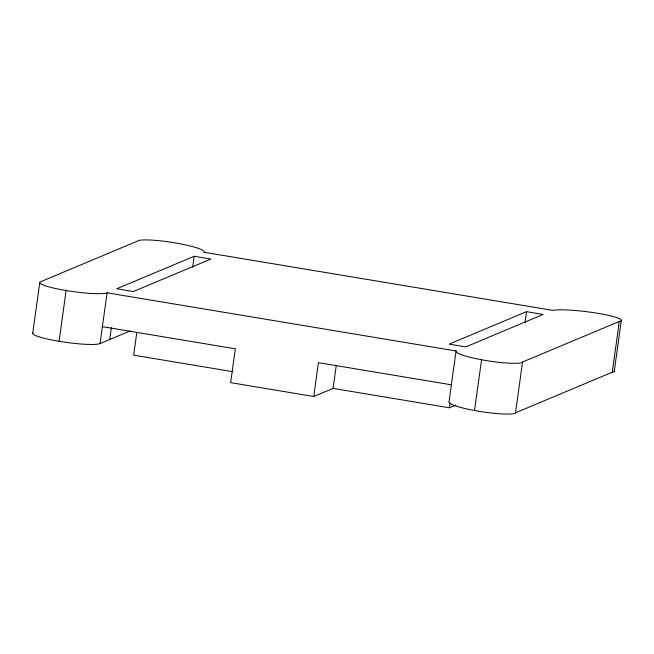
<?xml version="1.0" encoding="UTF-8"?>
<svg xmlns="http://www.w3.org/2000/svg" width="654" height="654" viewBox="0 0 654 654"><rect width="100%" height="100%" fill="white"/><g stroke="black" fill="none" stroke-linecap="round" stroke-linejoin="round"><path stroke-width="0.98" d="M32.7 333.532L39.747 282.765M59.064 341.29L66.111 290.523A34.449 4.374 7.9 0 1 40.613 281.735L137.373 241.154A30.452 3.867 7.9 0 1 178.354 243.443A40.597 5.158 7.9 0 1 203.844 252.231L552.834 310.38A40.597 5.158 7.9 0 1 593.816 312.669A30.452 3.867 7.9 0 1 619.305 321.457L612.267 372.224L515.507 412.805A30.1 3.826 7.9 0 1 474.526 410.516A41.472 5.273 7.9 0 1 449.028 401.736L456.075 350.969L107.093 292.812A34.449 4.374 7.9 0 1 66.111 290.523M32.847 332.976A34.449 4.374 7.9 0 0 61.255 341.641A34.449 4.374 7.9 0 0 100.046 343.579L107.093 292.812M109.717 339.524L111.376 327.572M136.841 332.257L133.669 355.155L232.947 371.701M192.652 267.233L194.173 256.286L210.792 259.058L133.383 291.521L116.764 288.757L194.173 256.286M102.392 326.657L235.342 348.811L230.641 382.655L313.74 396.504L318.433 362.659L451.383 384.814M313.74 396.504L333.09 388.386L336.262 365.488M333.09 388.386L449.421 407.769L450.107 402.79M474.526 410.516L481.573 359.749A41.472 5.273 7.9 0 1 456.075 350.969M525.023 322.618L526.544 311.672L543.155 314.435L465.754 346.906L449.135 344.135L526.544 311.672M515.507 412.805L522.546 362.038L619.305 321.457M614.253 371.325L621.3 320.558M100.046 343.579L130.236 330.916M449.421 407.769L455.969 405.022M614.18 370.712A30.452 3.867 7.9 0 1 612.267 372.224M522.546 362.038A30.1 3.826 7.9 0 1 481.573 359.749"/></g></svg>
